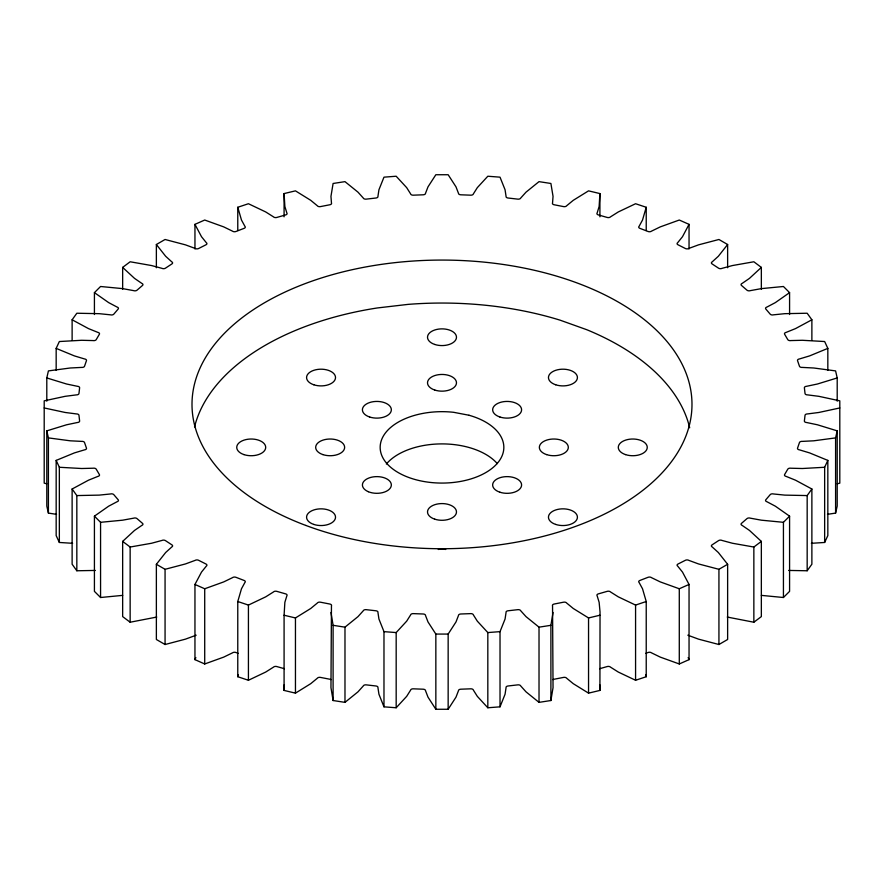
<?xml version="1.0" encoding="UTF-8"?>
<svg xmlns="http://www.w3.org/2000/svg" width="884" height="884" viewBox="0 0 884 884"><rect width="100%" height="100%" fill="white"/><g stroke="black" fill="none" stroke-linecap="round" stroke-linejoin="round"><path stroke-width="1.33" d="M646.226 230.525L646.226 207.276L635.574 203.729L618.292 211.95L610.557 216.823A2.497 1.448 0 0 1 607.197 217.442L598.346 214.922A2.497 1.448 0 0 1 597.142 213L599.131 206.491L599.916 193.574L588.545 190.856L573.274 200.314L566.71 205.729A2.497 1.448 0 0 1 563.517 206.591L554.169 204.768A2.497 1.448 0 0 1 552.544 202.944L553.041 196.347L550.898 183.474L539.019 181.64L526.013 192.16L520.731 198.027A2.497 1.448 0 0 1 517.759 199.132L508.068 198.016A2.497 1.448 0 0 1 506.057 196.347L505.062 189.762L500.024 177.165L487.824 176.236L477.316 187.651L473.393 193.861A2.497 1.448 0 0 1 470.697 195.176L460.851 194.8A2.497 1.448 0 0 1 458.476 193.298L455.989 186.844L448.155 174.734L435.845 174.734L428.011 186.844L425.524 193.298A2.497 1.448 0 0 1 423.149 194.8L413.303 195.176A2.497 1.448 0 0 1 410.607 193.861L406.684 187.651L396.176 176.236L383.976 177.165L378.938 189.762L377.943 196.347A2.497 1.448 0 0 1 375.932 198.016L366.241 199.132A2.497 1.448 0 0 1 363.269 198.027L357.987 192.16L344.981 181.64L333.102 183.474L330.959 196.347L331.456 202.944A2.497 1.448 0 0 1 329.831 204.768L320.483 206.591A2.497 1.448 0 0 1 317.29 205.729L310.726 200.314L295.455 190.856L284.084 193.574L284.869 206.491L286.858 213A2.497 1.448 0 0 1 285.654 214.922L276.803 217.442A2.497 1.448 0 0 1 273.443 216.823L265.708 211.95L248.426 203.729L237.774 207.276L237.774 230.525M553.075 679.641A2.497 1.448 0 0 1 554.169 679.232L563.517 677.409A2.497 1.448 0 0 1 566.71 678.271L573.274 683.686L588.545 693.144L599.916 690.426L600.037 611.993L599.131 602.302L597.142 595.794A2.497 1.448 0 0 1 598.346 593.882L607.197 591.352A2.497 1.448 0 0 1 610.557 591.982L618.292 596.855L635.574 605.076L646.226 601.518L642.524 588.777L639.088 582.468A2.497 1.448 0 0 1 639.839 580.479L648.049 577.307A2.497 1.448 0 0 1 651.53 577.672L660.293 581.915L679.288 588.766L689.045 584.446L682.492 572.081L677.663 566.091A2.497 1.448 0 0 1 677.951 564.058L685.376 560.301A2.497 1.448 0 0 1 688.901 560.401L698.559 563.948L718.935 569.307L727.631 564.29L718.349 552.522L712.206 546.953A2.497 1.448 0 0 1 712.029 544.909L718.537 540.632A2.497 1.448 0 0 1 722.062 540.456L732.438 543.251L753.853 547.03L761.345 541.395L749.477 530.433L742.118 525.372A2.497 1.448 0 0 1 741.488 523.361L746.969 518.621A2.497 1.448 0 0 1 750.428 518.19L761.345 520.179L783.434 522.311L789.578 516.157L775.334 506.178L766.892 501.714A2.497 1.448 0 0 1 765.82 499.769L770.185 494.664A2.497 1.448 0 0 1 773.511 493.968L784.782 495.117L807.169 495.57L811.877 489.007L795.501 480.189L786.119 476.399A2.497 1.448 0 0 1 784.616 474.553L787.788 469.161A2.497 1.448 0 0 1 790.926 468.222L802.363 468.509L824.65 467.271L827.833 460.409L809.611 452.906L799.456 449.857A2.497 1.448 0 0 1 797.545 448.133L799.467 442.541A2.497 1.448 0 0 1 802.374 441.381L813.777 440.807L835.59 437.9L837.203 430.862L817.424 424.784L806.672 422.53A2.497 1.448 0 0 1 804.385 420.972L805.037 415.281A2.497 1.448 0 0 1 807.644 413.911L818.827 412.474L839.8 407.955M599.916 690.426L599.805 684.769M599.916 615.231L588.545 617.949L573.274 608.49L566.71 603.076A2.497 1.448 0 0 0 563.517 602.203L554.169 604.037A2.497 1.448 0 0 0 552.544 605.849L553.041 687.653L550.898 700.526L539.019 702.36L526.013 691.841L520.731 685.973A2.497 1.448 0 0 0 517.759 684.868L508.068 685.984A2.497 1.448 0 0 0 506.057 687.653L505.062 694.238L500.024 706.835L487.824 707.764L477.316 696.349L473.393 690.139A2.497 1.448 0 0 0 470.697 688.824L460.851 689.2A2.497 1.448 0 0 0 458.476 690.702L455.989 697.156L448.155 709.266L435.845 709.266L428.011 697.156L425.524 690.702A2.497 1.448 0 0 0 423.149 689.2L413.303 688.824A2.497 1.448 0 0 0 410.607 690.139L406.684 696.349L396.176 707.764L383.976 706.835L378.938 694.238L377.943 687.653A2.497 1.448 0 0 0 375.932 685.984L366.241 684.868A2.497 1.448 0 0 0 363.269 685.973L357.987 691.841L344.981 702.36L333.102 700.526L330.959 687.653L331.456 605.849A2.497 1.448 0 0 0 329.831 604.037L320.483 602.203A2.497 1.448 0 0 0 317.29 603.076L310.726 608.49L295.455 617.949L284.084 615.231L284.869 602.302L286.858 595.794A2.497 1.448 0 0 0 285.654 593.882L276.803 591.352A2.497 1.448 0 0 0 273.443 591.982L265.708 596.855L248.426 605.076L237.774 601.518L241.476 588.777L244.912 582.468A2.497 1.448 0 0 0 244.161 580.479L235.951 577.307A2.497 1.448 0 0 0 232.47 577.672L223.707 581.915L204.712 588.766L194.955 584.446L201.508 572.081L206.337 566.091A2.497 1.448 0 0 0 206.049 564.058L198.624 560.301A2.497 1.448 0 0 0 195.099 560.401L185.441 563.948L165.065 569.307L156.369 564.29L165.651 552.522L171.794 546.953A2.497 1.448 0 0 0 171.971 544.909L165.463 540.632A2.497 1.448 0 0 0 161.938 540.456L151.562 543.251L130.147 547.03L122.655 541.395L134.523 530.433L141.882 525.372A2.497 1.448 0 0 0 142.512 523.361L137.031 518.621A2.497 1.448 0 0 0 133.572 518.19L122.655 520.179L100.566 522.311L94.422 516.157L108.666 506.178L117.108 501.714A2.497 1.448 0 0 0 118.18 499.769L113.815 494.664A2.497 1.448 0 0 0 110.489 493.968L99.218 495.117L76.831 495.57L72.123 489.007L88.499 480.189L97.881 476.399A2.497 1.448 0 0 0 99.384 474.553L96.212 469.161A2.497 1.448 0 0 0 93.074 468.222L81.637 468.509L59.35 467.271L56.167 460.409L74.389 452.906L84.544 449.857A2.497 1.448 0 0 0 86.455 448.133L84.532 442.541A2.497 1.448 0 0 0 81.626 441.381L70.223 440.807L48.41 437.9L46.797 430.862L66.576 424.784L77.328 422.53A2.497 1.448 0 0 0 79.615 420.972L78.963 415.281A2.497 1.448 0 0 0 76.355 413.911L65.173 412.474L44.2 407.955M284.195 684.769L284.084 690.426L295.455 693.144L310.726 683.686L317.29 678.271A2.497 1.448 0 0 1 320.483 677.409L329.831 679.232A2.497 1.448 0 0 1 330.925 679.641M553.041 612.457L550.898 625.319L550.898 700.526M284.394 668.713L276.803 666.558A2.497 1.448 0 0 0 273.443 667.177L265.708 672.05L248.426 680.271L237.774 676.724L238.183 674.58M646.226 207.276L642.524 220.028L639.088 226.337A2.497 1.448 0 0 0 639.839 228.326L648.049 231.486A2.497 1.448 0 0 0 651.53 231.133L660.293 226.879L679.288 220.028L689.045 224.359L689.045 248.968M46.797 401.181L46.797 377.943L48.41 370.904L70.223 367.998L81.626 367.412A2.497 1.448 0 0 0 84.532 366.252L86.455 360.661A2.497 1.448 0 0 0 84.544 358.948L74.389 355.898L56.167 348.384L59.35 341.533L81.637 340.285L93.074 340.572A2.497 1.448 0 0 0 96.212 339.644L99.384 334.24A2.497 1.448 0 0 0 97.881 332.395L88.499 328.605L72.123 319.787L76.831 313.234L99.218 313.676L110.489 314.826A2.497 1.448 0 0 0 113.815 314.14L118.18 309.024A2.497 1.448 0 0 0 117.108 307.079L108.666 302.615L94.422 292.637L100.566 286.493L122.655 288.626L133.572 290.615A2.497 1.448 0 0 0 137.031 290.173L142.512 285.444A2.497 1.448 0 0 0 141.882 283.433L134.523 278.372L122.655 267.399L130.147 261.774L151.562 265.554L161.938 268.338A2.497 1.448 0 0 0 165.463 268.172L171.971 263.885A2.497 1.448 0 0 0 171.794 261.852L165.651 256.272L156.369 244.514L165.065 239.487L185.441 244.846L195.099 248.404A2.497 1.448 0 0 0 198.624 248.503L206.049 244.746A2.497 1.448 0 0 0 206.337 242.713L201.508 236.713L194.955 224.359L204.712 220.028L223.707 226.879L232.47 231.133A2.497 1.448 0 0 0 235.951 231.486L244.161 228.326A2.497 1.448 0 0 0 244.912 226.337L241.476 220.028L237.774 207.276M827.479 514.333L835.59 513.096L837.203 506.057L837.203 430.862M238.293 653.409L235.951 652.514A2.497 1.448 0 0 0 232.47 652.867L223.707 657.121L204.712 663.972L194.955 659.641L195.85 657.552M689.045 224.359L682.492 236.713L677.663 242.713A2.497 1.448 0 0 0 677.951 244.746L685.376 248.503A2.497 1.448 0 0 0 688.901 248.404L698.559 244.846L718.935 239.487L727.631 244.514L727.631 267.753M811.379 543.306L824.65 542.467L827.833 535.616L827.833 460.409M500.024 706.835L500.024 631.64L505.062 619.043L506.057 612.457A2.497 1.448 0 0 1 508.068 610.778L517.759 609.673A2.497 1.448 0 0 1 520.731 610.778L526.013 616.634L539.019 627.165L550.898 625.319M727.631 244.514L718.349 256.272L712.206 261.852A2.497 1.448 0 0 0 712.029 263.885L718.537 268.172A2.497 1.448 0 0 0 722.062 268.338L732.438 265.554L753.853 261.774L761.345 267.399L761.345 289.278M788.661 570.434L807.169 570.766L811.877 564.213L811.877 489.007M448.155 709.266L448.155 634.071L455.989 621.96L458.476 615.507A2.497 1.448 0 0 1 460.851 613.993L470.697 613.629A2.497 1.448 0 0 1 473.393 614.944L477.316 621.154L487.824 632.568L487.824 707.764M761.345 267.399L749.477 278.372L742.118 283.433A2.497 1.448 0 0 0 741.488 285.444L746.969 290.173A2.497 1.448 0 0 0 750.428 290.615L761.345 288.626L783.434 286.493L789.578 292.637L789.578 314.516M761.345 595.374L783.434 597.507L789.578 591.363L789.578 516.157M396.176 707.764L396.176 632.568L406.684 621.154L410.607 614.944A2.497 1.448 0 0 1 413.303 613.629L423.149 613.993A2.497 1.448 0 0 1 425.524 615.507L428.011 621.96L435.845 634.071L435.845 709.266M789.578 292.637L775.334 302.615L766.892 307.079A2.497 1.448 0 0 0 765.82 309.024L770.185 314.14A2.497 1.448 0 0 0 773.511 314.826L784.782 313.676L807.169 313.234L811.877 319.787L811.877 340.296M727.245 617.054L753.853 622.226L761.345 616.601L761.345 541.395M330.959 612.457L333.102 625.319L344.981 627.165L357.987 616.634L363.269 610.778A2.497 1.448 0 0 1 366.241 609.673L375.932 610.778A2.497 1.448 0 0 1 377.943 612.457L378.938 619.043L383.976 631.64L383.976 706.835M811.877 319.787L795.501 328.605L786.119 332.395A2.497 1.448 0 0 0 784.616 334.24L787.788 339.644A2.497 1.448 0 0 0 790.926 340.572L802.363 340.285L824.65 341.533L827.833 348.384L827.833 370.263M687.818 635.198A2.497 1.448 0 0 1 688.901 635.596L698.559 639.154L718.935 644.513L727.631 639.486L727.631 564.29M827.833 348.384L809.611 355.898L799.456 358.948A2.497 1.448 0 0 0 797.545 360.661L799.467 366.252A2.497 1.448 0 0 0 802.374 367.412L813.777 367.998L835.59 370.904L837.203 377.943L837.203 401.181M645.707 653.409L648.049 652.514A2.497 1.448 0 0 1 651.53 652.867L660.293 657.121L679.288 663.972L689.045 659.641L689.045 584.446M837.203 377.943L817.424 384.01L806.672 386.275A2.497 1.448 0 0 0 804.385 387.833L805.037 393.513A2.497 1.448 0 0 0 807.644 394.894L818.827 396.319L839.8 400.85L839.8 483.15L837.236 483.802M599.606 668.713L607.197 666.558A2.497 1.448 0 0 1 610.557 667.177L618.292 672.05L635.574 680.271L646.226 676.724L646.226 601.518M156.755 617.054L130.147 622.226L122.655 616.601L122.655 541.395M156.369 564.29L156.369 639.486L165.065 644.513L185.441 639.154L195.099 635.596A2.497 1.448 0 0 1 196.182 635.198M122.655 595.374L100.566 597.507L94.422 591.363L94.422 516.157M487.824 632.568L500.024 631.64M95.339 570.434L76.831 570.766L72.123 564.213L72.123 489.007M435.845 634.071L448.155 634.071M72.621 543.306L59.35 542.467L56.167 535.616L56.167 460.409M383.976 631.64L396.176 632.568M56.521 514.333L48.41 513.096L46.797 506.057L46.797 430.862M46.764 483.802L44.2 483.15L44.2 400.85L65.173 396.319L76.355 394.894A2.497 1.448 0 0 0 78.963 393.513L79.615 387.833A2.497 1.448 0 0 0 77.328 386.275L66.576 384.01L46.797 377.943M688.15 657.552L689.045 659.641M645.817 674.58L646.226 676.724M835.59 437.9L835.59 513.096M824.65 467.271L824.65 542.467M807.169 495.57L807.169 570.766M783.434 522.311L783.434 597.507M753.853 547.03L753.853 622.226M718.935 569.307L718.935 644.513M679.288 588.766L679.288 663.972M635.574 605.076L635.574 680.271M599.916 193.574L599.916 216.812M588.545 617.949L588.545 693.144M539.019 627.165L539.019 702.36M344.981 627.165L344.981 702.36M333.102 625.319L333.102 700.526M295.455 617.949L295.455 693.144M284.084 193.574L284.084 216.812M284.084 615.231L284.084 690.426M248.426 605.076L248.426 680.271M237.774 601.518L237.774 676.724M204.712 588.766L204.712 663.972M194.955 224.359L194.955 248.968M194.955 584.446L194.955 659.641M165.065 569.307L165.065 644.513M156.369 244.514L156.369 267.753M130.147 547.03L130.147 622.226M122.655 267.399L122.655 289.278M100.566 522.311L100.566 597.507M94.422 292.637L94.422 314.516M76.831 495.57L76.831 570.766M72.123 319.787L72.123 340.296M59.35 467.271L59.35 542.467M56.167 348.384L56.167 370.263M48.41 437.9L48.41 513.096M386.363 464.012A61.836 35.703 0 0 1 441.613 443.901A61.836 35.703 0 0 1 497.283 463.603M194.535 426.939A249.984 144.324 0 0 1 377.28 307.964L408.054 304.383A249.984 144.324 0 0 1 560.113 320.174L586.799 329.721A249.984 144.324 0 0 1 689.675 427.768M438.254 549.45A14.476 8.354 0 0 1 445.746 549.45M468.995 415.248L453.68 412.309A61.836 35.703 0 0 0 382.032 456.078A61.836 35.703 0 0 0 481.007 475.073A61.836 35.703 0 0 0 468.995 415.248M305.864 525.45A249.984 144.324 0 0 0 691.642 411.944A249.984 144.324 0 0 0 328.483 275.808A249.984 144.324 0 0 0 305.864 525.45M434.762 344.462A14.476 8.354 0 0 0 456.476 337.224A14.476 8.354 0 0 0 434.762 329.986A14.476 8.354 0 0 0 434.762 344.462M434.762 390.043A14.476 8.354 0 0 0 456.476 382.805A14.476 8.354 0 0 0 434.762 375.567A14.476 8.354 0 0 0 434.762 390.043M499.891 417.005A14.476 8.354 0 0 0 521.593 409.767A14.476 8.354 0 0 0 499.891 402.54A14.476 8.354 0 0 0 499.891 417.005M555.704 384.783A14.476 8.354 0 0 0 577.418 377.545A14.476 8.354 0 0 0 555.704 370.308A14.476 8.354 0 0 0 555.704 384.783M546.599 454.608A14.476 8.354 0 0 0 568.313 447.37A14.476 8.354 0 0 0 546.599 440.133A14.476 8.354 0 0 0 546.599 454.608M625.541 454.608A14.476 8.354 0 0 0 647.254 447.37A14.476 8.354 0 0 0 625.541 440.133A14.476 8.354 0 0 0 625.541 454.608M499.891 492.211A14.476 8.354 0 0 0 521.593 484.973A14.476 8.354 0 0 0 499.891 477.736A14.476 8.354 0 0 0 499.891 492.211M555.704 524.433A14.476 8.354 0 0 0 577.418 517.195A14.476 8.354 0 0 0 555.704 509.957A14.476 8.354 0 0 0 555.704 524.433M434.762 519.173A14.476 8.354 0 0 0 456.476 511.935A14.476 8.354 0 0 0 434.762 504.698A14.476 8.354 0 0 0 434.762 519.173M368.319 491.703A14.476 8.354 0 0 0 391.258 485.88A14.476 8.354 0 0 0 371.048 477.327A14.476 8.354 0 0 0 368.319 491.703M313.82 524.433A14.476 8.354 0 0 0 335.522 517.195A14.476 8.354 0 0 0 313.82 509.957A14.476 8.354 0 0 0 313.82 524.433M322.925 454.608A14.476 8.354 0 0 0 344.638 447.37A14.476 8.354 0 0 0 322.925 440.133A14.476 8.354 0 0 0 322.925 454.608M243.984 454.608A14.476 8.354 0 0 0 265.697 447.37A14.476 8.354 0 0 0 243.984 440.133A14.476 8.354 0 0 0 243.984 454.608M313.82 384.783A14.476 8.354 0 0 0 335.522 377.545A14.476 8.354 0 0 0 313.82 370.308A14.476 8.354 0 0 0 313.82 384.783M369.634 417.005A14.476 8.354 0 0 0 391.347 409.767A14.476 8.354 0 0 0 369.634 402.54A14.476 8.354 0 0 0 369.634 417.005"/></g></svg>
